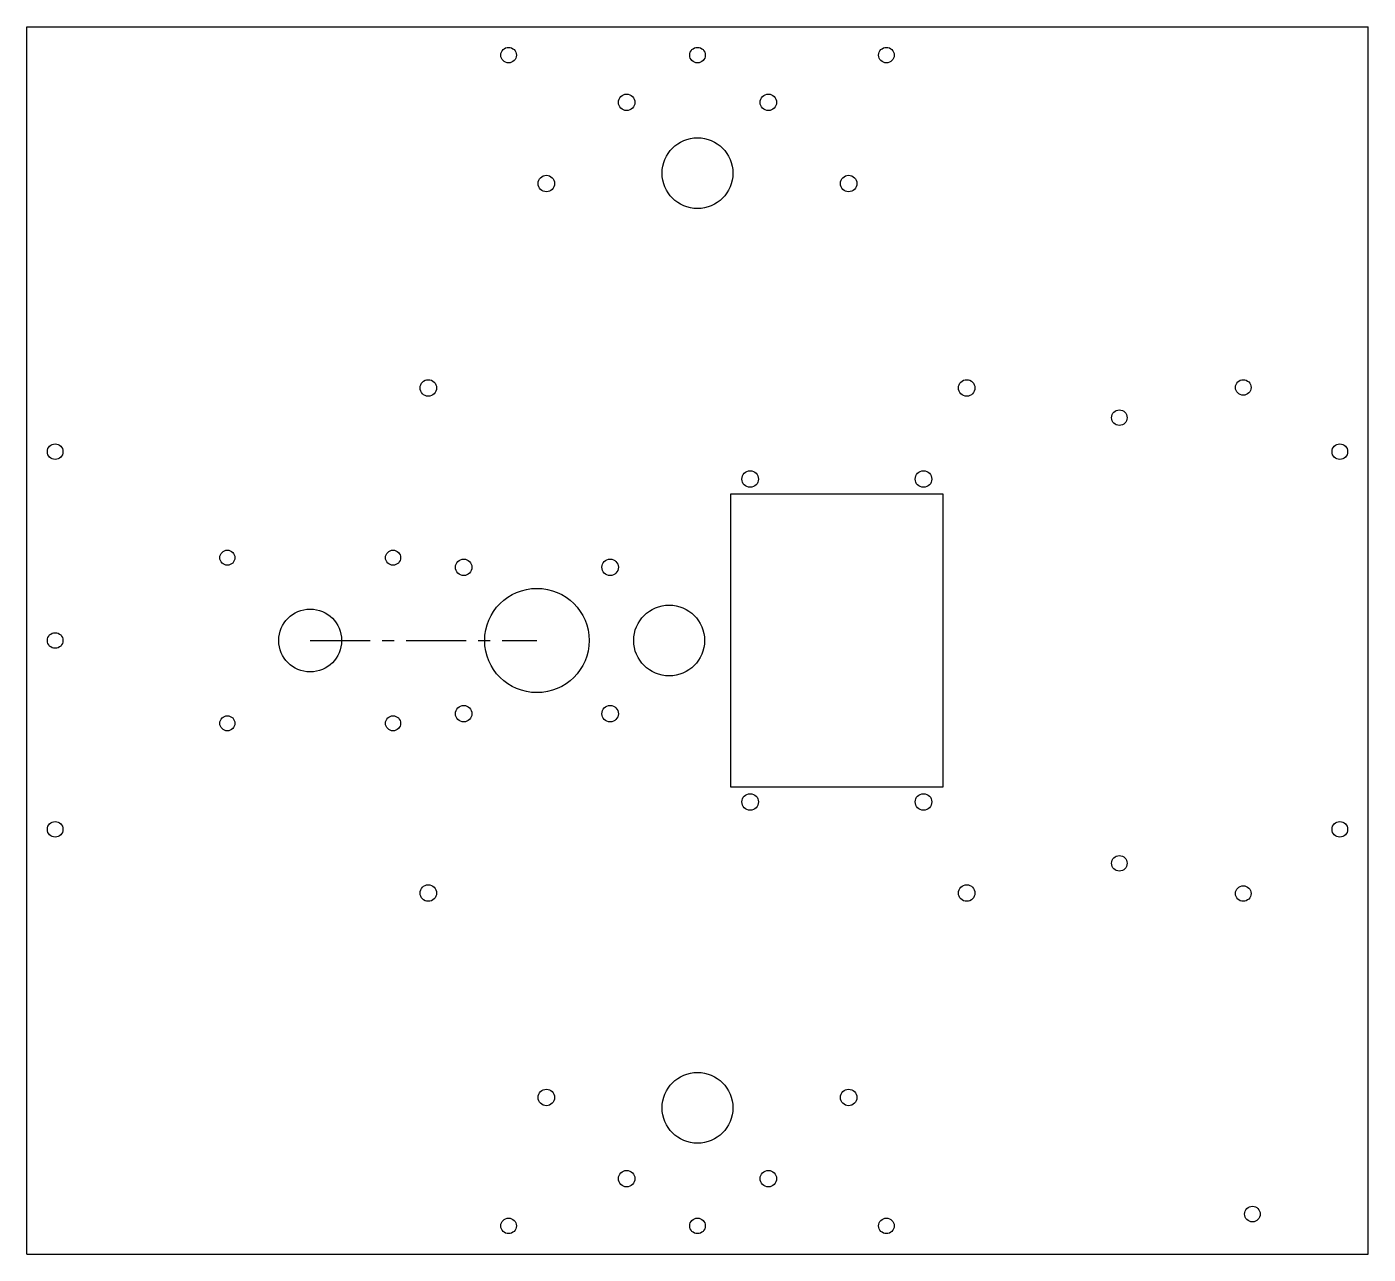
# Model space of a CAD drawing. Header units: millimetres. Extents: x -142 to 142, y -130 to 130.
import ezdxf

# ---------------------------------------------------------------- set-up
doc = ezdxf.new("R2010")
doc.units = ezdxf.units.MM
doc.linetypes.add('CENTERX2', pattern=[20.32, 12.7, -2.54, 2.54, -2.54])

msp = doc.modelspace()

# ---------------------------------------------------------------- linework, layer by layer
at = {"color": 7, "linetype": 'Continuous', "lineweight": 25}
for p, q in [((-142, -130), (-142, 130)), ((-142, 130), (142, 130)), ((142, -130), (142, 130)), ((52, 31), (7, 31)), ((7, 31), (7, -31)), ((52, -31), (52, 31)), ((7, -31), (52, -31)), ((-142, -130), (142, -130))]:
    msp.add_line(p, q, dxfattribs=at)
at = {"color": 7, "linetype": 'CENTERX2'}
msp.add_line((-82, 0), (-34, 0), dxfattribs=at)
at = {"color": 7, "linetype": 'Continuous', "lineweight": 25}
for centre, radius in [((-40, 124), 1.65), ((0, 124), 1.65), ((40, 124), 1.65), ((-15, 114), 1.75), ((15, 114), 1.75), ((0, 99), 7.5), ((-32, 96.8), 1.75), ((32, 96.8), 1.75), ((-57, 53.5), 1.75), ((57, 53.5), 1.75), ((115.55, 53.6), 1.65), ((89.32, 47.2), 1.65), ((-136, 40), 1.65), ((136, 40), 1.65), ((11.15, 34.2), 1.75), ((47.85, 34.2), 1.75), ((-99.54, 17.54), 1.6), ((-64.46, 17.54), 1.6), ((-49.5, 15.5), 1.75), ((-18.5, 15.5), 1.75), ((-34, 0), 11.05), ((-82, 0), 6.65), ((-6, 0), 7.5), ((-136, 0), 1.65), ((-49.5, -15.5), 1.75), ((-18.5, -15.5), 1.75), ((-99.54, -17.54), 1.6), ((-64.46, -17.54), 1.6), ((11.15, -34.2), 1.75), ((47.85, -34.2), 1.75), ((-136, -40), 1.65), ((136, -40), 1.65), ((89.32, -47.2), 1.65), ((-57, -53.5), 1.75), ((57, -53.5), 1.75), ((115.55, -53.6), 1.65), ((0, -99), 7.5), ((-32, -96.8), 1.75), ((32, -96.8), 1.75), ((-15, -114), 1.75), ((15, -114), 1.75), ((117.5, -121.5), 1.65), ((-40, -124), 1.65), ((0, -124), 1.65), ((40, -124), 1.65)]:
    msp.add_circle(centre, radius, dxfattribs=at)

doc.saveas('drawing.dxf')
